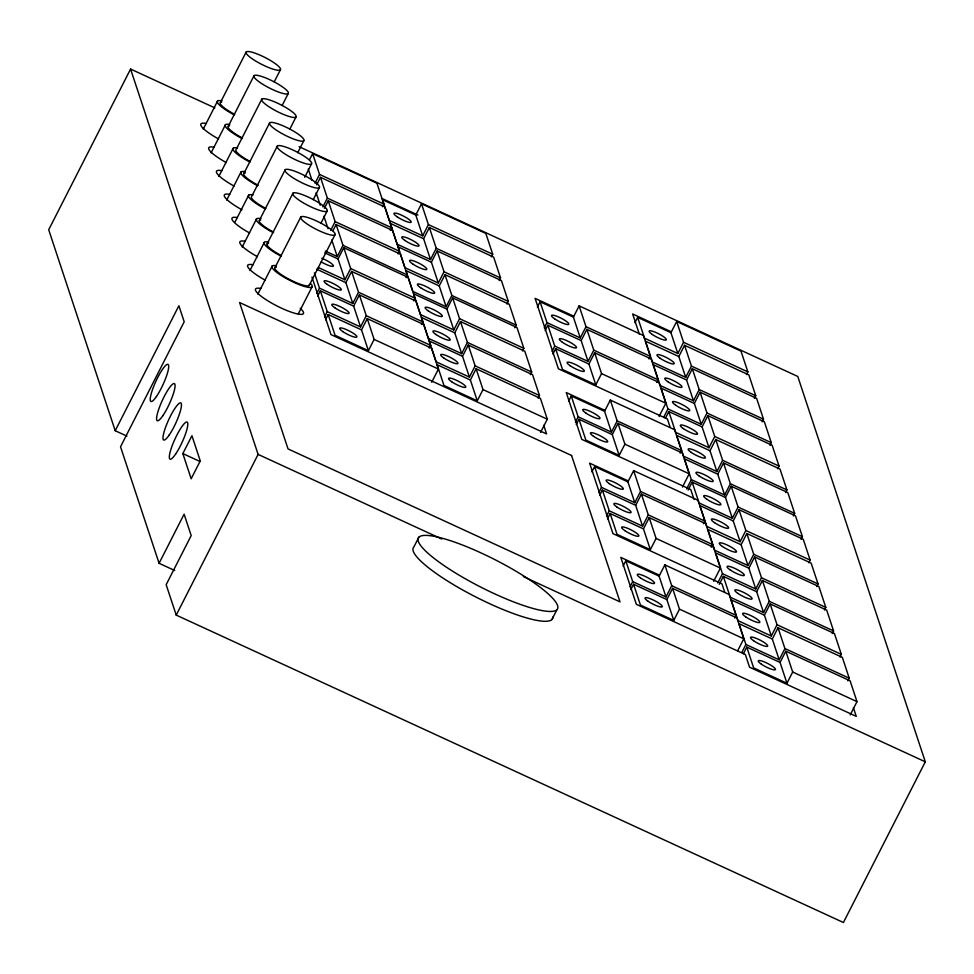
<?xml version="1.0" encoding="UTF-8"?>
<svg xmlns="http://www.w3.org/2000/svg" width="974" height="974" viewBox="0 0 974 974"><rect width="100%" height="100%" fill="white"/><g stroke="black" fill="none" stroke-linecap="round" stroke-linejoin="round"><path stroke-width="1.46" d="M214.84 107.883L130.577 69.057L48.7 229.754L115.212 430.715L126.924 436.121M203.237 129.189L217.567 101.053M220.416 102.55L246.215 51.914M211.078 152.894L225.42 124.769M228.257 126.267L254.056 75.619M218.846 176.367L233.188 148.243M261.836 99.105L236.025 149.74A19.322 3.823 27 0 0 250.257 161.538M274.242 81.865L280.354 69.872A19.322 3.823 27 0 0 257.209 53.96A19.322 3.823 27 0 0 252.29 58.854A19.322 3.823 27 0 0 280.354 69.872M226.698 200.084L241.028 171.948M243.877 173.445L269.676 122.809M115.212 430.715L178.887 305.739L184.196 321.797L120.52 446.774L159.091 563.301L174.711 570.496M282.095 105.569L288.207 93.577A19.322 3.823 27 0 0 265.062 77.664A19.322 3.823 27 0 0 260.131 82.559A19.322 3.823 27 0 0 288.207 93.577M235.063 221.938L248.711 195.153M277.359 146.015L251.56 196.651A19.322 3.823 27 0 0 265.78 208.448M289.862 129.043L295.974 117.05A19.322 3.823 27 0 0 272.83 101.138A19.322 3.823 27 0 0 267.911 106.044A19.322 3.823 27 0 0 295.974 117.05M242.222 246.994L256.552 218.858M259.401 220.355L285.199 169.72M297.703 152.748L303.815 140.755A19.322 3.823 27 0 0 280.67 124.842A19.322 3.823 27 0 0 275.752 129.749A19.322 3.823 27 0 0 303.815 140.755M249.989 270.468L264.319 242.331M309.452 159.87L312.642 153.612L376.95 183.246L383.829 204.065L382.49 206.707M267.168 243.829L292.967 193.193M304.704 177.28L311.497 163.961A19.322 3.823 27 0 0 288.353 148.048A19.322 3.823 27 0 0 283.434 152.955A19.322 3.823 27 0 0 311.497 163.961M257.842 294.172L272.172 266.036M315.065 183.185L319.533 174.431L312.642 153.612M316.66 184.829L320.483 177.329L384.791 206.951L391.682 227.77L390.331 230.412M275.021 267.533L300.82 216.898M182.832 453.592L191.939 435.731L200.267 460.921L191.172 478.782L182.832 453.592L199.767 461.396M313.226 199.658L319.338 187.665A19.322 3.823 27 0 0 296.193 171.753A19.322 3.823 27 0 0 291.275 176.659A19.322 3.823 27 0 0 319.338 187.665M322.918 206.89L327.374 198.136L320.483 177.329M324.427 208.302L328.25 200.802L392.559 230.436L399.45 251.243L398.098 253.897M321.006 223.131L327.106 211.139A19.322 3.823 27 0 0 303.961 195.226A19.322 3.823 27 0 0 299.042 200.133A19.322 3.823 27 0 0 327.106 211.139M159.091 563.301L184.11 514.175L191.196 535.578L166.164 584.704L176.221 615.093L843.423 922.512L925.3 761.814L797.779 376.463L299.103 146.697M330.685 230.375L335.141 221.622L328.25 200.802M332.913 230.765L336.103 224.507L400.411 254.141L407.29 274.948L405.951 277.602M309.16 285.492L334.959 234.856A19.322 3.823 27 0 0 311.814 218.943A19.322 3.823 27 0 0 306.895 223.837A19.322 3.823 27 0 0 334.959 234.856M298.348 313.774L311.997 286.977M316.781 293.442L319.484 288.146L314.432 272.878M325.267 251.048L337.26 256.576L342.994 245.326L336.103 224.507M317.658 296.096L320.361 290.8L353.659 306.153L360.55 326.96L327.252 311.619L320.361 290.8M318.291 267.509L344.93 279.781L338.051 258.962L343.785 247.713L408.082 277.334L414.973 298.154L413.621 300.808M324.549 316.915L327.252 311.619M344.93 279.781L350.664 268.532L343.785 247.713M325.511 319.801L328.201 314.517L361.512 329.857L368.391 350.664L335.093 335.324L328.201 314.517M176.221 615.093L258.11 454.395L130.577 69.057M319.484 288.146L352.783 303.486L345.892 282.667L351.626 271.417L415.935 301.051L422.813 321.858L421.474 324.512M352.783 303.486L358.517 292.237L351.626 271.417M353.659 306.153L359.394 294.891L423.702 324.525L430.593 345.344L429.242 347.986M415.776 215.035L382.478 199.694L389.369 220.501L422.667 235.854L415.776 215.035L421.511 203.785L485.819 233.407L492.71 254.226L491.359 256.868M360.55 326.96L366.285 315.71L359.394 294.891M361.512 329.857L367.247 318.608L431.543 348.229L438.434 369.049L431.689 382.283M422.667 235.854L428.402 224.592L421.511 203.785M423.629 238.74L390.318 223.399L397.209 244.218L430.508 259.559L423.629 238.74L429.364 227.49L493.66 257.124L500.551 277.931L499.199 280.585M368.391 350.664L374.126 339.415L367.247 318.608M430.508 259.559L436.242 248.309L429.364 227.49M431.397 262.213L398.098 246.872L404.977 267.692L438.288 283.032L431.397 262.213L437.131 250.963L501.427 280.597L508.318 301.404L506.967 304.058M438.288 283.032L444.022 271.783L437.131 250.963M439.237 285.93L405.939 270.577L412.83 291.396L446.129 306.737L439.237 285.93L444.972 274.668L509.28 304.302L516.171 325.121L514.82 327.763M446.129 306.737L451.863 295.487L444.972 274.668M446.92 309.123L413.621 293.783L420.512 314.602L453.811 329.942L446.92 309.123L452.654 297.874L516.963 327.507L523.842 348.315L522.502 350.969M453.811 329.942L459.545 318.693L452.654 297.874M454.761 332.84L421.462 317.487L428.353 338.307L461.652 353.647L454.761 332.84L460.495 321.578L524.803 351.212L531.694 372.031L530.343 374.673M461.652 353.647L467.386 342.398L460.495 321.578M462.528 356.314L429.23 340.973L436.121 361.78L469.419 377.121L462.528 356.314L468.263 345.064L532.571 374.686L539.462 395.505L538.111 398.147M469.419 377.121L475.154 365.871L468.263 345.064M470.381 380.018L437.082 364.678L443.974 385.485L477.272 400.838L470.381 380.018L476.116 368.769L540.424 398.39L547.303 419.21L540.558 432.444M477.272 400.838L483.007 389.576L476.116 368.769M418.881 537.124L413.865 546.962A78.139 15.45 27 0 0 477.467 597.817A78.139 15.45 27 0 0 552.855 617.005M537.392 307.078L540.083 301.782L573.394 317.122L580.273 337.941L546.974 322.601L540.083 301.782M544.283 327.897L546.974 322.601M545.16 330.551L547.851 325.255L581.161 340.596L588.04 361.415L554.742 346.074L547.851 325.255M552.051 351.358L554.742 346.074M552.915 354L555.618 348.704L588.917 364.045L595.808 384.864L562.509 369.511L555.618 348.704M573.394 317.122L579.128 305.873L643.424 335.506L650.315 356.326L648.964 358.968M580.273 337.941L586.007 326.692L579.128 305.873M581.161 340.596L586.896 329.346L651.192 358.968L658.083 379.787L656.732 382.441M588.04 361.415L593.775 350.165L586.896 329.346M568.56 401.264L571.263 395.968L604.562 411.32L611.453 432.127L578.154 416.787L571.263 395.968M588.917 364.045L594.651 352.795L658.96 382.417L665.839 403.236L659.094 416.47M575.451 422.083L578.154 416.787M595.808 384.864L601.542 373.602L594.651 352.795M576.267 424.567L578.97 419.27L612.269 434.611L619.16 455.43L585.861 440.09L578.97 419.27M634.938 322.674L637.641 317.378L670.94 332.718L677.831 353.538L644.532 338.197L637.641 317.378M604.562 411.32L610.296 400.058L674.605 429.692L681.483 450.512L680.144 453.154M611.453 432.127L617.187 420.878L610.296 400.058M591.912 471.842L594.615 466.546L627.913 481.887L634.804 502.706L601.506 487.365L594.615 466.546M612.269 434.611L618.003 423.361L682.311 452.995L689.202 473.802L682.457 487.049M670.94 332.718L676.674 321.469L740.983 351.103L747.874 371.91L746.522 374.564M598.803 492.649L601.506 487.365M619.16 455.43L624.894 444.181L618.003 423.361M599.68 495.291L602.37 489.995L635.681 505.336L642.56 526.155L609.261 510.802L602.37 489.995M677.831 353.538L683.565 342.288L676.674 321.469M678.829 356.545L645.519 341.204L652.41 362.011L685.708 377.364L678.829 356.545L684.564 345.295L748.86 374.917L755.751 395.736L754.4 398.378M551.917 619.537L556.933 609.7A78.139 15.45 27 0 0 463.344 545.355A78.139 15.45 27 0 0 443.45 565.176A78.139 15.45 27 0 0 556.933 609.7M606.571 516.098L609.261 510.802M607.472 518.825L610.162 513.529L643.461 528.87L650.352 549.689L617.053 534.336L610.162 513.529M627.913 481.887L633.648 470.637L697.956 500.259L704.847 521.078L703.496 523.732M663.891 416.872L667.945 408.934L661.054 388.115L694.352 403.455L701.243 424.274L667.945 408.934M685.708 377.364L691.443 366.102L684.564 345.295M665.437 418.187L668.809 411.564L702.108 426.904L708.999 447.723L675.7 432.383L668.809 411.564M686.585 379.994L653.286 364.653L660.177 385.461L693.476 400.813L686.585 379.994L692.319 368.744L756.628 398.366L763.506 419.185L762.167 421.827M634.804 502.706L640.539 491.456L633.648 470.637M635.681 505.336L641.403 494.086L705.712 523.708L712.603 544.527L711.251 547.169M693.476 400.813L699.21 389.551L692.319 368.744M694.352 403.455L700.087 392.205L764.395 421.839L771.274 442.646L769.935 445.301M642.56 526.155L648.294 514.893L641.403 494.086M623.104 566.089L625.807 560.793L659.106 576.145L665.997 596.952L632.698 581.612L625.807 560.793M643.461 528.87L649.195 517.62L713.504 547.242L720.395 568.061L713.65 581.295M701.243 424.274L706.978 413.025L700.087 392.205M702.108 426.904L707.842 415.654L772.151 445.288L779.042 466.096L777.69 468.75M629.995 586.908L632.698 581.612M650.352 549.689L656.086 538.427L649.195 517.62M630.872 589.538L633.563 584.242L666.873 599.582L673.752 620.401L640.454 605.061L633.563 584.242M686.621 488.924L691.345 479.646L684.454 458.839L717.753 474.18L724.644 494.999L691.345 479.646M708.999 447.723L714.733 436.474L707.842 415.654M688.119 490.08L692.161 482.13L725.472 497.483L732.351 518.29L699.052 502.949L692.161 482.13M709.997 450.731L676.699 435.39L683.59 456.197L716.888 471.55L709.997 450.731L715.732 439.481L780.04 469.103L786.919 489.922L785.58 492.576M659.106 576.145L664.84 564.883L729.149 594.517L736.04 615.337L734.688 617.979M716.888 471.55L722.623 460.3L715.732 439.481M717.753 474.18L723.487 462.93L787.796 492.552L794.687 513.371L793.335 516.013M665.997 596.952L671.731 585.703L664.84 564.883M666.873 599.582L672.596 588.333L736.904 617.966L743.795 638.786L737.72 650.693M724.644 494.999L730.378 483.737L723.487 462.93M725.472 497.483L731.206 486.233L795.502 515.855L802.393 536.674L801.042 539.316M673.752 620.401L679.487 609.152L672.596 588.333M732.351 518.29L738.085 507.04L731.206 486.233M733.227 520.932L699.929 505.579L706.82 526.398L740.118 541.739L733.227 520.932L738.962 509.67L803.27 539.304L810.149 560.123L808.81 562.765M717.741 582.939L722.465 573.674L715.573 552.855L748.872 568.195L755.763 589.014L722.465 573.674M740.118 541.739L745.853 530.489L738.962 509.67M719.311 584.327L723.353 576.389L756.664 591.729L763.543 612.549L730.244 597.208L723.353 576.389M741.117 544.746L707.806 529.406L714.697 550.225L747.995 565.565L741.117 544.746L746.839 533.496L811.147 563.13L818.038 583.937L816.687 586.591M747.995 565.565L753.73 554.316L746.839 533.496M748.872 568.195L754.606 556.945L818.915 586.579L825.794 607.386L824.454 610.041M755.763 589.014L761.498 577.765L754.606 556.945M756.664 591.729L762.399 580.48L826.695 610.114L833.586 630.921L832.234 633.575M741.847 652.422L745.889 644.471L738.998 623.664L772.309 639.005L779.188 659.824L745.889 644.471M763.543 612.549L769.277 601.299L762.399 580.48M743.393 653.724L746.766 647.113L780.064 662.454L786.955 683.273L753.657 667.921L746.766 647.113M764.42 615.178L731.121 599.838L738.012 620.657L771.311 635.998L764.42 615.178L770.154 603.929L834.462 633.563L841.341 654.37L840.002 657.024M771.311 635.998L777.045 624.748L770.154 603.929M772.309 639.005L778.031 627.755L842.34 657.377L849.231 678.196L847.879 680.838M779.188 659.824L784.922 648.562L778.031 627.755M780.064 662.454L785.799 651.204L850.107 680.826L856.986 701.645L850.241 714.879M786.955 683.273L792.69 672.011L785.799 651.204M381.991 198.477L417.919 215.035M670.964 331.635L632.65 313.981L639.334 334.179M319.533 174.431L383.829 204.065M428.402 224.592L492.71 254.226M683.565 342.288L747.874 371.91M327.374 198.136L391.682 227.77M436.242 248.309L500.551 277.931M691.443 366.102L755.751 395.736M573.735 316.185L535.103 298.385L558.406 368.793L667.421 419.027L670.197 427.416M586.007 326.692L650.315 356.326M335.141 221.622L399.45 251.243M444.022 271.783L508.318 301.404M699.21 389.551L763.506 419.185M593.775 350.165L658.083 379.787M342.994 245.326L407.29 274.948M451.863 295.487L516.171 325.121M706.978 413.025L771.274 442.646M601.542 373.602L665.839 403.236M324.732 252.826L338.051 258.962M350.664 268.532L414.973 298.154M459.545 318.693L523.842 348.315M714.733 436.474L779.042 466.096M316.587 269.165L345.892 282.667M358.517 292.237L422.813 321.858M467.386 342.398L531.694 372.031M722.623 460.3L786.919 489.922M604.915 410.371L566.271 392.571L581.758 439.359L690.773 489.593L694.012 499.382M617.187 420.878L681.483 450.512M366.285 315.71L430.593 345.344M475.154 365.871L539.462 395.505M730.378 483.737L794.687 513.371M624.894 444.181L689.202 473.802M374.126 339.415L438.434 369.049M483.007 389.576L547.303 419.21M738.085 507.04L802.393 536.674M745.853 530.489L810.149 560.123M628.267 480.949L589.623 463.149L612.95 533.618L721.965 583.852L724.741 592.241M640.539 491.456L704.847 521.078M753.73 554.316L818.038 583.937M648.294 514.893L712.603 544.527M761.498 577.765L825.794 607.386M656.086 538.427L720.395 568.061M769.277 601.299L833.586 630.921M777.045 624.748L841.341 654.37M659.459 575.196L620.815 557.396L636.351 604.33L745.366 654.565L749.554 667.202L856.268 716.377L853.407 707.721M671.731 585.703L736.04 615.337M784.922 648.562L849.231 678.196M679.487 609.152L743.795 638.786M792.69 672.011L856.986 701.645M258.11 454.395L441.831 539.048M523.33 576.596L925.3 761.814M543.736 425.309L546.584 433.941L330.99 334.606L311.96 277.091M308.283 169.038L311.96 180.141M316.136 192.742L320.263 205.234M323.904 216.216L328.031 228.707M331.744 239.921L337.26 256.576M280.926 256.101A22.548 4.456 27 0 1 268.654 242.088M281.401 255.638A19.322 3.823 27 0 1 268.483 243.403M310.986 283.933A22.548 4.456 27 0 1 288.767 279.818A22.548 4.456 27 0 1 276.494 265.792M309.306 284.445A19.322 3.823 27 0 1 289.241 279.343A19.322 3.823 27 0 1 276.336 267.107M273.158 232.628A22.548 4.456 27 0 1 260.886 218.614M273.633 232.153A19.322 3.823 27 0 1 260.715 219.929M234.174 114.835A22.548 4.456 27 0 1 221.902 100.809M234.649 114.36A19.322 3.823 27 0 1 221.731 102.124M249.782 162.013A22.548 4.456 27 0 1 237.51 147.999M257.635 185.717A22.548 4.456 27 0 1 245.363 171.704M258.11 185.255A19.322 3.823 27 0 1 245.192 173.019M321.797 258.232A9.667 1.911 27 0 1 333.485 265.963A9.667 1.911 27 0 1 321.262 261.909M265.305 208.923A22.548 4.456 27 0 1 253.033 194.897M242.015 138.539A22.548 4.456 27 0 1 229.742 124.514M242.489 138.065A19.322 3.823 27 0 1 229.584 125.829M218.456 138.905A26.919 5.32 27 0 1 206.257 123.479M226.297 162.609A26.919 5.32 27 0 1 214.097 147.196M234.064 186.083A26.919 5.32 27 0 1 221.865 170.669M241.917 209.787A26.919 5.32 27 0 1 229.718 194.374M249.588 232.993A26.919 5.32 27 0 1 237.4 217.579M257.44 256.698A26.919 5.32 27 0 1 245.241 241.284M265.208 280.171A26.919 5.32 27 0 1 253.009 264.758M300.236 308.308A26.919 5.32 27 0 1 294.063 313.068A26.919 5.32 27 0 1 262.091 296.96A26.919 5.32 27 0 1 260.862 288.474M571.568 455.491L239.58 302.524L288.036 448.917L620.012 601.871L571.568 455.491M675.652 405.184A9.667 1.911 27 0 0 689.677 410.687A9.667 1.911 27 0 0 678.111 402.725A9.667 1.911 27 0 0 675.652 405.184M585.861 413.037A9.667 1.911 27 0 0 599.887 418.54A9.667 1.911 27 0 0 588.32 410.578A9.667 1.911 27 0 0 585.861 413.037M616.968 507.052A9.667 1.911 27 0 0 631.006 512.555A9.667 1.911 27 0 0 619.427 504.605A9.667 1.911 27 0 0 616.968 507.052M691.296 452.447A9.667 1.911 27 0 0 705.322 457.95A9.667 1.911 27 0 0 693.756 450A9.667 1.911 27 0 0 691.296 452.447M660.116 358.262A9.667 1.911 27 0 0 674.154 363.765A9.667 1.911 27 0 0 662.588 355.814A9.667 1.911 27 0 0 660.116 358.262M683.407 428.621A9.667 1.911 27 0 0 697.445 434.136A9.667 1.911 27 0 0 685.866 426.174A9.667 1.911 27 0 0 683.407 428.621M562.448 342.312A9.667 1.911 27 0 0 576.486 347.815A9.667 1.911 27 0 0 564.908 339.865A9.667 1.911 27 0 0 562.448 342.312M730.171 569.912A9.667 1.911 27 0 0 744.197 575.427A9.667 1.911 27 0 0 732.631 567.465A9.667 1.911 27 0 0 730.171 569.912M699.052 475.896A9.667 1.911 27 0 0 713.09 481.399A9.667 1.911 27 0 0 701.511 473.449A9.667 1.911 27 0 0 699.052 475.896M554.681 318.851A9.667 1.911 27 0 0 568.719 324.354A9.667 1.911 27 0 0 557.152 316.392A9.667 1.911 27 0 0 554.681 318.851M652.239 334.435A9.667 1.911 27 0 0 666.265 339.938A9.667 1.911 27 0 0 654.698 331.988A9.667 1.911 27 0 0 652.239 334.435M667.884 381.711A9.667 1.911 27 0 0 681.91 387.214A9.667 1.911 27 0 0 670.343 379.263A9.667 1.911 27 0 0 667.884 381.711M570.216 365.761A9.667 1.911 27 0 0 584.242 371.264A9.667 1.911 27 0 0 572.675 363.314A9.667 1.911 27 0 0 570.216 365.761M334.959 307.869A9.667 1.911 27 0 0 348.996 313.372A9.667 1.911 27 0 0 337.418 305.41A9.667 1.911 27 0 0 334.959 307.869M714.526 522.648A9.667 1.911 27 0 0 728.552 528.152A9.667 1.911 27 0 0 716.986 520.189A9.667 1.911 27 0 0 714.526 522.648M706.759 499.199A9.667 1.911 27 0 0 720.797 504.702A9.667 1.911 27 0 0 709.218 496.752A9.667 1.911 27 0 0 706.759 499.199M722.404 546.463A9.667 1.911 27 0 0 736.441 551.978A9.667 1.911 27 0 0 724.863 544.016A9.667 1.911 27 0 0 722.404 546.463M609.213 483.603A9.667 1.911 27 0 0 623.25 489.106A9.667 1.911 27 0 0 611.672 481.156A9.667 1.911 27 0 0 609.213 483.603M761.364 664.171A9.667 1.911 27 0 0 775.389 669.674A9.667 1.911 27 0 0 763.823 661.723A9.667 1.911 27 0 0 761.364 664.171M648.16 601.311A9.667 1.911 27 0 0 662.198 606.814A9.667 1.911 27 0 0 650.62 598.852A9.667 1.911 27 0 0 648.16 601.311M593.568 436.34A9.667 1.911 27 0 0 607.606 441.843A9.667 1.911 27 0 0 596.027 433.88A9.667 1.911 27 0 0 593.568 436.34M342.799 331.574A9.667 1.911 27 0 0 356.837 337.077A9.667 1.911 27 0 0 345.259 329.127A9.667 1.911 27 0 0 342.799 331.574M451.68 381.735A9.667 1.911 27 0 0 465.706 387.238A9.667 1.911 27 0 0 454.14 379.288A9.667 1.911 27 0 0 451.68 381.735M420.537 287.647A9.667 1.911 27 0 0 434.574 293.15A9.667 1.911 27 0 0 422.996 285.187A9.667 1.911 27 0 0 420.537 287.647M428.219 310.84A9.667 1.911 27 0 0 442.245 316.355A9.667 1.911 27 0 0 430.678 308.393A9.667 1.911 27 0 0 428.219 310.84M412.696 263.942A9.667 1.911 27 0 0 426.722 269.445A9.667 1.911 27 0 0 415.155 261.482A9.667 1.911 27 0 0 412.696 263.942M327.191 284.384A9.667 1.911 27 0 0 341.217 289.899A9.667 1.911 27 0 0 329.65 281.936A9.667 1.911 27 0 0 327.191 284.384M436.06 334.557A9.667 1.911 27 0 0 450.098 340.06A9.667 1.911 27 0 0 438.519 332.097A9.667 1.911 27 0 0 436.06 334.557M745.719 616.895A9.667 1.911 27 0 0 759.744 622.398A9.667 1.911 27 0 0 748.178 614.448A9.667 1.911 27 0 0 745.719 616.895M737.951 593.446A9.667 1.911 27 0 0 751.989 598.961A9.667 1.911 27 0 0 740.423 590.999A9.667 1.911 27 0 0 737.951 593.446M624.76 530.587A9.667 1.911 27 0 0 638.798 536.09A9.667 1.911 27 0 0 627.219 528.139A9.667 1.911 27 0 0 624.76 530.587M753.596 640.722A9.667 1.911 27 0 0 767.634 646.225A9.667 1.911 27 0 0 756.055 638.274A9.667 1.911 27 0 0 753.596 640.722M640.405 577.862A9.667 1.911 27 0 0 654.443 583.365A9.667 1.911 27 0 0 642.864 575.403A9.667 1.911 27 0 0 640.405 577.862M443.827 358.03A9.667 1.911 27 0 0 457.865 363.533A9.667 1.911 27 0 0 446.287 355.583A9.667 1.911 27 0 0 443.827 358.03M404.916 240.456A9.667 1.911 27 0 0 418.954 245.959A9.667 1.911 27 0 0 407.388 238.009A9.667 1.911 27 0 0 404.916 240.456M397.075 216.752A9.667 1.911 27 0 0 411.113 222.255A9.667 1.911 27 0 0 399.535 214.304A9.667 1.911 27 0 0 397.075 216.752M156.437 396.528A20.454 3.933 -65.3 0 0 168.563 365.104A20.454 3.933 -65.3 0 0 153.368 387.262A20.454 3.933 -65.3 0 0 156.437 396.528M162.804 415.764A20.454 3.933 -65.3 0 0 174.93 384.34A20.454 3.933 -65.3 0 0 159.736 406.499A20.454 3.933 -65.3 0 0 162.804 415.764M169.196 435.061A20.454 3.933 -65.3 0 0 181.31 403.638A20.454 3.933 -65.3 0 0 166.128 425.796A20.454 3.933 -65.3 0 0 169.196 435.061M175.539 454.213A20.454 3.933 -65.3 0 0 187.653 422.789A20.454 3.933 -65.3 0 0 172.471 444.948A20.454 3.933 -65.3 0 0 175.539 454.213"/></g></svg>
